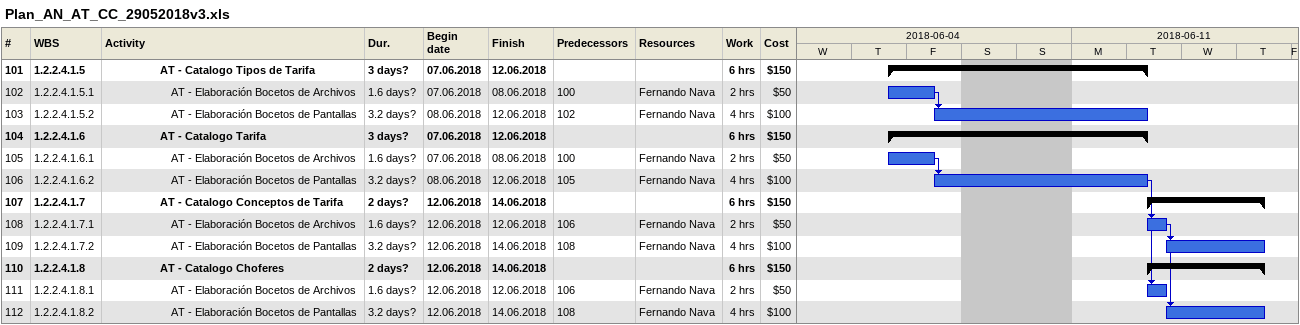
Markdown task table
Plan_AN_AT_CC_29052018v3.xls

| ID | WBS | Task | Duration | Start | Finish | Predecessors | Resources | Work (h) | Cost ($) |
|---|---|---|---|---|---|---|---|---|---|
| 101 | 1.2.2.4.1.5 | **AT - Catalogo Tipos de Tarifa** | 3d? | 2018-06-07 | 2018-06-12 |  |  | 6 | 150 |
| 102 | 1.2.2.4.1.5.1 | AT - Elaboración Bocetos de Archivos | 1.6d? | 2018-06-07 | 2018-06-08 | 100 | Fernando Nava | 2 | 50 |
| 103 | 1.2.2.4.1.5.2 | AT - Elaboración Bocetos de Pantallas | 3.2d? | 2018-06-08 | 2018-06-12 | 102 | Fernando Nava | 4 | 100 |
| 104 | 1.2.2.4.1.6 | **AT - Catalogo Tarifa** | 3d? | 2018-06-07 | 2018-06-12 |  |  | 6 | 150 |
| 105 | 1.2.2.4.1.6.1 | AT - Elaboración Bocetos de Archivos | 1.6d? | 2018-06-07 | 2018-06-08 | 100 | Fernando Nava | 2 | 50 |
| 106 | 1.2.2.4.1.6.2 | AT - Elaboración Bocetos de Pantallas | 3.2d? | 2018-06-08 | 2018-06-12 | 105 | Fernando Nava | 4 | 100 |
| 107 | 1.2.2.4.1.7 | **AT - Catalogo Conceptos de Tarifa** | 2d? | 2018-06-12 | 2018-06-14 |  |  | 6 | 150 |
| 108 | 1.2.2.4.1.7.1 | AT - Elaboración Bocetos de Archivos | 1.6d? | 2018-06-12 | 2018-06-12 | 106 | Fernando Nava | 2 | 50 |
| 109 | 1.2.2.4.1.7.2 | AT - Elaboración Bocetos de Pantallas | 3.2d? | 2018-06-12 | 2018-06-14 | 108 | Fernando Nava | 4 | 100 |
| 110 | 1.2.2.4.1.8 | **AT - Catalogo Choferes** | 2d? | 2018-06-12 | 2018-06-14 |  |  | 6 | 150 |
| 111 | 1.2.2.4.1.8.1 | AT - Elaboración Bocetos de Archivos | 1.6d? | 2018-06-12 | 2018-06-12 | 106 | Fernando Nava | 2 | 50 |
| 112 | 1.2.2.4.1.8.2 | AT - Elaboración Bocetos de Pantallas | 3.2d? | 2018-06-12 | 2018-06-14 | 108 | Fernando Nava | 4 | 100 |
